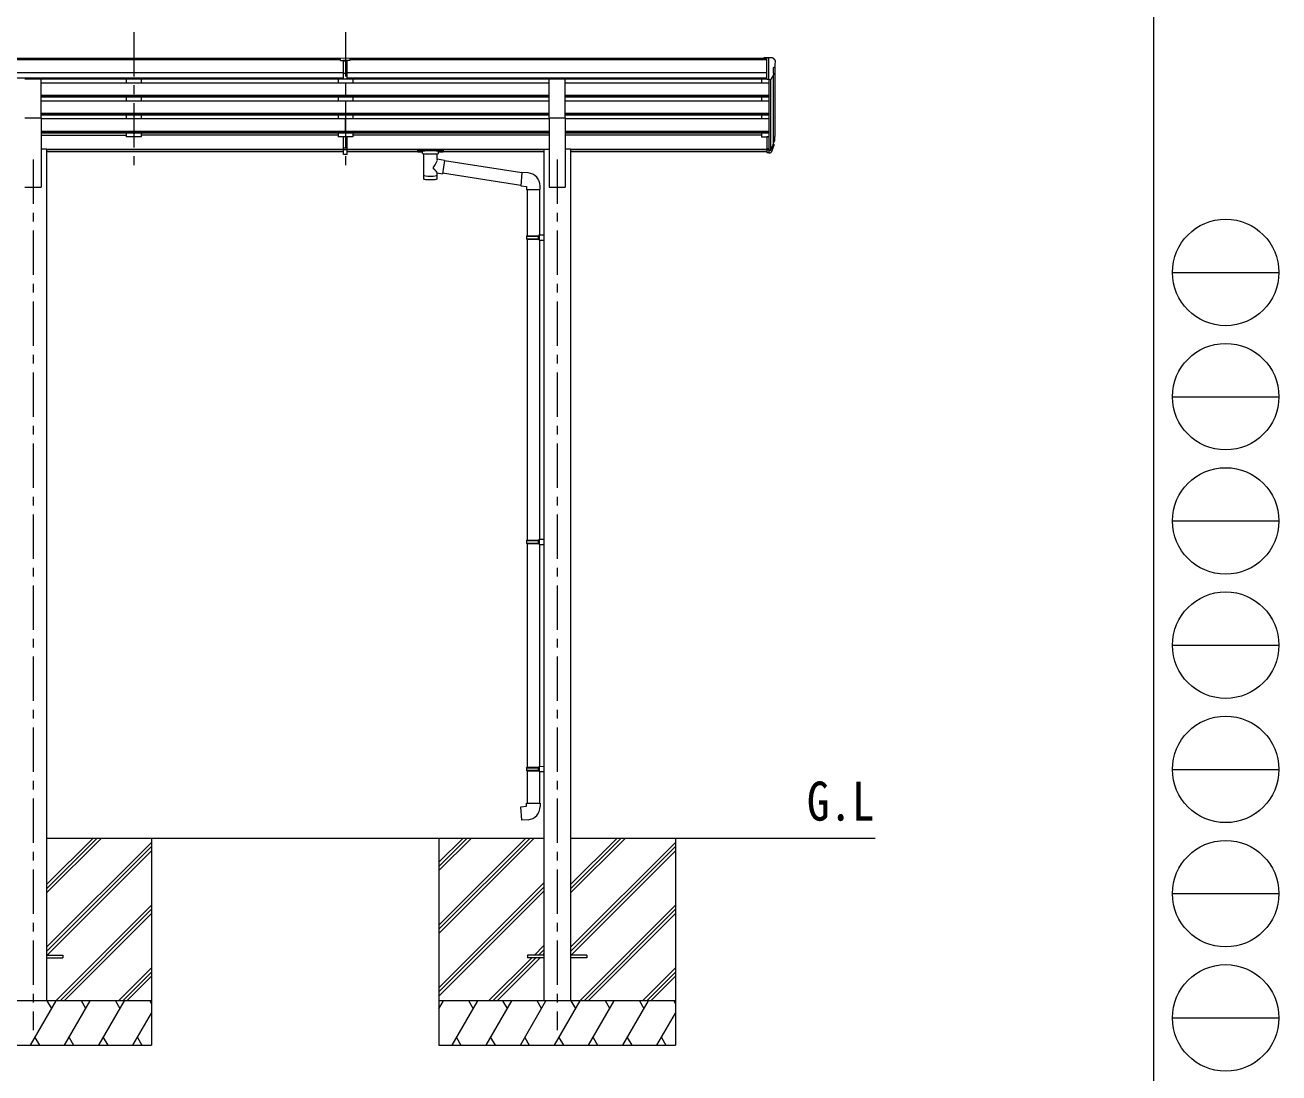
# Model space of a CAD drawing. Units: millimetres at full size, sheet at 1:30; details may follow other scales. Extents: x -8432 to 8432, y -5820 to 5820.
# Drawn here: x 4192 to 8432, y -3756 to -214 of the extents above; entities that cross this region are included whole.
import ezdxf
from ezdxf.enums import TextEntityAlignment as Align

# ---------------------------------------------------------------- set-up
doc = ezdxf.new("R2010")
doc.units = ezdxf.units.MM
doc.header["$LTSCALE"] = 30
doc.linetypes.add('CHAIN1', pattern=[8, 5, -1, 1, -1])
for name, color, linetype, lineweight in [('0-0_0', 7, 'Continuous', 9), ('0-1_本体', 5, 'CHAIN1', 9), ('0-3_ELV2', 4, 'Continuous', 9), ('0-9_OUTLINE', 7, 'Continuous', 9), ('F-0_240', 7, 'Continuous', 9)]:
    doc.layers.add(name, color=color, linetype=linetype, lineweight=lineweight)
doc.layers.add('0-7_SHAPE', color=7, linetype='Continuous')
doc.styles.add('ＭＳ ゴシック', font='')
doc.styles.get('ＭＳ ゴシック').set_extended_font_data('MS Gothic')

msp = doc.modelspace()

# ---------------------------------------------------------------- linework, layer by layer
at = {"layer": '0-0_0'}
for p, q in [((4264.42, -2961.9), (5946.02, -2961.9)), ((4264.42, -3147.53), (4450.05, -2961.9)), ((4264.42, -3133.39), (4435.91, -2961.9)), ((4264.42, -3119.25), (4421.76, -2961.9)), ((4619.22, -2961.9), (4619.22, -3661.9)), ((5591.22, -2961.9), (5591.22, -3661.9)), ((5591.22, -3256.08), (5885.4, -2961.9)), ((5591.22, -3270.22), (5899.54, -2961.9)), ((5591.22, -3284.36), (5913.68, -2961.9)), ((5591.22, -3072.23), (5701.55, -2961.9)), ((5591.22, -3058.09), (5687.41, -2961.9)), ((5591.22, -3043.95), (5673.26, -2961.9)), ((6036.42, -2961.9), (7067.22, -2961.9)), ((6036.42, -3147.53), (6222.05, -2961.9)), ((6036.42, -3133.39), (6207.91, -2961.9)), ((6036.42, -3119.25), (6193.76, -2961.9)), ((6391.22, -2961.9), (6391.22, -3661.9)), ((4264.42, -3331.38), (4619.22, -2976.58)), ((4264.42, -3345.52), (4619.22, -2990.73)), ((4266.68, -3357.4), (4619.22, -3004.87)), ((6036.42, -3331.38), (6391.22, -2976.58)), ((6036.42, -3345.52), (6391.22, -2990.73)), ((6038.68, -3357.4), (6391.22, -3004.87)), ((5591.22, -3468.21), (5946.02, -3113.41)), ((5591.22, -3482.35), (5946.02, -3127.56)), ((5591.22, -3496.5), (5946.02, -3141.7)), ((4296.03, -3511.9), (4619.22, -3188.71)), ((4310.17, -3511.9), (4619.22, -3202.86)), ((4324.31, -3511.9), (4619.22, -3217)), ((6068.03, -3511.9), (6391.22, -3188.71)), ((6082.17, -3511.9), (6391.22, -3202.86)), ((6096.31, -3511.9), (6391.22, -3217)), ((5914.16, -3357.4), (5946.02, -3325.55)), ((5928.3, -3357.4), (5946.02, -3339.69)), ((5759.66, -3511.9), (5905.16, -3366.4)), ((5773.8, -3511.9), (5919.3, -3366.4)), ((5787.94, -3511.9), (5933.44, -3366.4)), ((5942.44, -3357.4), (5946.02, -3353.83)), ((4508.16, -3511.9), (4619.22, -3400.85)), ((4522.3, -3511.9), (4619.22, -3414.99)), ((4536.44, -3511.9), (4619.22, -3429.13)), ((6280.16, -3511.9), (6391.22, -3400.85)), ((6294.3, -3511.9), (6391.22, -3414.99)), ((6308.44, -3511.9), (6391.22, -3429.13)), ((4619.22, -3511.9), (3819.22, -3511.9)), ((4210.37, -3661.9), (4296.98, -3511.9)), ((4281.98, -3537.88), (4266.97, -3511.9)), ((4325.84, -3661.9), (4412.45, -3511.9)), ((4397.45, -3537.88), (4382.45, -3511.9)), ((4441.31, -3661.9), (4527.92, -3511.9)), ((4497.92, -3511.9), (4512.92, -3537.88)), ((4613.39, -3511.9), (4619.22, -3522)), ((6391.22, -3511.9), (5591.22, -3511.9)), ((5591.22, -3539.41), (5607.1, -3511.9)), ((5635.96, -3661.9), (5722.57, -3511.9)), ((5707.57, -3537.88), (5692.57, -3511.9)), ((5751.43, -3661.9), (5838.04, -3511.9)), ((5823.03, -3537.89), (5808.03, -3511.9)), ((5866.9, -3661.9), (5953.51, -3511.9)), ((5938.51, -3537.89), (5923.5, -3511.9)), ((5982.37, -3661.9), (6068.98, -3511.9)), ((6053.98, -3537.88), (6038.97, -3511.9)), ((6097.84, -3661.9), (6184.45, -3511.9)), ((6169.45, -3537.88), (6154.45, -3511.9)), ((6213.31, -3661.9), (6299.92, -3511.9)), ((6269.92, -3511.9), (6284.92, -3537.88)), ((6385.39, -3511.9), (6391.22, -3522)), ((4556.78, -3661.9), (4619.22, -3553.77)), ((6328.78, -3661.9), (6391.22, -3553.77)), ((4225.37, -3635.92), (4240.37, -3661.9)), ((4340.84, -3635.92), (4355.84, -3661.9)), ((4456.31, -3635.92), (4471.31, -3661.9)), ((4571.78, -3635.92), (4586.78, -3661.9)), ((5650.96, -3635.92), (5665.96, -3661.9)), ((5766.43, -3635.92), (5781.43, -3661.9)), ((5881.9, -3635.92), (5896.9, -3661.9)), ((5997.37, -3635.92), (6012.37, -3661.9)), ((6112.84, -3635.92), (6127.84, -3661.9)), ((6228.31, -3635.92), (6243.31, -3661.9)), ((6343.78, -3635.92), (6358.78, -3661.9)), ((3819.22, -3661.9), (4619.22, -3661.9)), ((5591.22, -3661.9), (6391.22, -3661.9))]:
    msp.add_line(p, q, dxfattribs=at)
at = {"layer": '0-1_本体'}
for p, q in [((4559.22, -237.5), (4559.22, -715.02)), ((5275.22, -237.5), (5275.22, -715.02)), ((4219.22, -668.34), (4219.22, -3611.9)), ((5991.22, -668.34), (5991.22, -3611.9))]:
    msp.add_line(p, q, dxfattribs=at)
at = {"layer": '0-3_ELV2'}
for p, q in [((5258.72, -326.63), (269.72, -326.63)), ((5258.72, -331.84), (269.72, -331.84)), ((5258.72, -333.06), (5258.72, -325.21)), ((5258.72, -333.06), (5268.72, -333.06)), ((5275.22, -333.87), (5268.72, -333.48)), ((5268.72, -335.06), (5281.72, -335.06)), ((5281.72, -333.54), (5275.22, -333.85)), ((5281.72, -396.68), (5281.72, -331.41)), ((6700.72, -326.63), (5291.72, -326.63)), ((6700.72, -331.84), (5291.72, -331.84)), ((6700.72, -325.02), (6690.72, -325.11)), ((6690.72, -326.63), (6690.72, -325.11)), ((6700.72, -397.01), (6700.72, -325.02)), ((6719.22, -325.02), (6700.72, -325.02)), ((6707.22, -398.01), (6707.22, -325.02)), ((6719.22, -325.02), (6721.55, -325.17)), ((6722.31, -325.59), (6726.37, -331.4)), ((6729.22, -334.39), (6729.22, -335.02)), ((5268.72, -375.37), (269.72, -375.37)), ((5268.72, -376.58), (5275.22, -376.74)), ((5275.22, -376.74), (5281.72, -376.58)), ((6700.72, -375.37), (5281.72, -375.37)), ((6714.84, -396.19), (6723.84, -380.6)), ((6721.22, -359.54), (6721.22, -375.81)), ((6726.68, -356.21), (6721.37, -359.28)), ((6727.22, -355.6), (6727.22, -590.26)), ((5268.72, -393.23), (269.72, -393.23)), ((4191.72, -395.65), (4246.72, -395.65)), ((4246.72, -527.45), (4246.72, -395.65)), ((5268.72, -396.57), (4246.72, -396.57)), ((4246.72, -408.98), (5963.72, -408.98)), ((4534.22, -396.47), (4534.22, -408.98)), ((4584.22, -396.47), (4584.22, -408.88)), ((5250.22, -396.47), (5250.22, -408.98)), ((5268.72, -395.62), (5275.22, -396.02)), ((5275.22, -396.02), (5281.72, -395.62)), ((5275.22, -408.98), (5275.22, -456.67)), ((6700.72, -393.23), (5281.72, -393.23)), ((5963.72, -396.57), (5281.72, -396.57)), ((5300.22, -396.47), (5300.22, -408.88)), ((5963.72, -527.45), (5963.72, -395.65)), ((5963.72, -395.65), (6018.72, -395.65)), ((6018.72, -527.45), (6018.72, -395.65)), ((6700.72, -396.57), (6018.72, -396.57)), ((6018.72, -408.98), (6707.22, -408.98)), ((6682.22, -396.47), (6682.22, -408.98)), ((6700.72, -397.01), (6707.22, -397.01)), ((6707.22, -398.01), (6712.43, -397.69)), ((6707.22, -398.01), (6707.22, -590.63)), ((6713.22, -397.53), (6713.23, -635.4)), ((6722.25, -383.37), (6722.25, -616.97)), ((4246.72, -450.86), (5963.72, -450.86)), ((4246.72, -452.36), (5963.72, -452.36)), ((4246.72, -456.67), (5963.72, -456.67)), ((4534.22, -456.67), (4534.22, -469.53)), ((4584.22, -456.67), (4584.22, -469.53)), ((5250.22, -456.67), (5250.22, -469.53)), ((5300.22, -456.67), (5300.22, -469.53)), ((6018.72, -450.86), (6707.22, -450.86)), ((6018.72, -452.36), (6707.22, -452.36)), ((6018.72, -456.67), (6707.22, -456.67)), ((6682.22, -456.67), (6682.22, -469.53)), ((4246.72, -469.53), (5963.72, -469.53)), ((5275.22, -469.53), (5275.22, -517.22)), ((6018.72, -469.53), (6707.22, -469.53)), ((4191.72, -527.45), (4246.72, -527.45)), ((4246.72, -511.41), (5963.72, -511.41)), ((4246.72, -512.9), (5963.72, -512.9)), ((4246.72, -517.22), (5963.72, -517.22)), ((4246.72, -527.45), (4246.72, -761.9)), ((4246.72, -530.08), (5963.72, -530.08)), ((4534.22, -517.22), (4534.22, -529.98)), ((4584.22, -517.22), (4584.22, -530.08)), ((5250.22, -517.22), (5250.22, -529.98)), ((5275.22, -577.77), (5275.22, -530.08)), ((5300.22, -517.22), (5300.22, -530.08)), ((5963.72, -527.45), (5963.72, -761.9)), ((5963.72, -527.45), (6018.72, -527.45)), ((6018.72, -511.41), (6707.22, -511.41)), ((6018.72, -512.9), (6707.22, -512.9)), ((6018.72, -517.22), (6707.22, -517.22)), ((6018.72, -527.45), (6018.72, -761.9)), ((6018.72, -530.08), (6707.22, -530.08)), ((6682.22, -517.22), (6682.22, -530.08)), ((4246.72, -571.96), (5963.72, -571.96)), ((4246.72, -573.45), (5963.72, -573.45)), ((4246.72, -577.77), (5963.72, -577.77)), ((4246.72, -586.32), (4534.22, -586.32)), ((4534.22, -577.77), (4534.22, -591.26)), ((4584.22, -591.26), (4534.22, -591.26)), ((4584.22, -577.77), (4584.22, -591.26)), ((5250.22, -586.32), (4584.22, -586.32)), ((5250.22, -577.77), (5250.22, -591.26)), ((5300.22, -591.26), (5250.22, -591.26)), ((5268.72, -650.99), (5268.72, -591.26)), ((5281.72, -650.99), (5281.72, -591.26)), ((5300.22, -577.77), (5300.22, -591.26)), ((5963.72, -586.32), (5300.22, -586.32)), ((6018.72, -571.96), (6707.22, -571.96)), ((6018.72, -573.45), (6707.22, -573.45)), ((6018.72, -577.77), (6707.22, -577.77)), ((6682.22, -586.32), (6018.72, -586.32)), ((6682.22, -577.77), (6682.22, -591.26)), ((6682.22, -591.26), (6700.72, -591.26)), ((6700.72, -590.63), (6700.72, -644.66)), ((6700.72, -590.63), (6707.22, -590.63)), ((6707.22, -590.63), (6707.22, -645.4)), ((4264.42, -632.9), (4246.72, -632.9)), ((4264.42, -632.9), (4264.42, -3511.91)), ((4264.42, -633.33), (5268.72, -633.33)), ((4264.42, -634.73), (5268.72, -634.73)), ((5268.72, -628.74), (5281.72, -628.74)), ((5268.72, -634.14), (5281.72, -634.14)), ((5281.72, -633.33), (5946.02, -633.33)), ((5281.72, -634.73), (5946.02, -634.73)), ((5946.02, -632.9), (5946.02, -3511.9)), ((5946.02, -632.9), (5963.72, -632.9)), ((6036.42, -632.9), (6018.72, -632.9)), ((6036.42, -632.9), (6036.42, -3511.9)), ((6036.42, -633.33), (6700.72, -633.33)), ((6036.42, -634.73), (6700.72, -634.73)), ((6700.72, -630.76), (6707.22, -630.76)), ((6700.72, -635.64), (6707.22, -635.64)), ((6707.22, -635.66), (6712.35, -635.66)), ((6713.65, -634.98), (6721.41, -619.58)), ((6722.85, -619.93), (6714.66, -636.11)), ((6723.47, -620.5), (6714.66, -644.04)), ((6725.52, -603.44), (6722.25, -610.5)), ((6726.12, -604.82), (6722.25, -612.77)), ((6723.81, -616.09), (6723.47, -620.5)), ((5268.72, -642.42), (4264.42, -642.42)), ((5268.72, -649.92), (5275.22, -650.32)), ((5275.22, -650.32), (5281.72, -649.92)), ((5535.72, -642.42), (5281.72, -642.42)), ((5946.02, -642.42), (5589.72, -642.42)), ((6700.72, -642.42), (6036.42, -642.42)), ((6700.72, -644.66), (6707.22, -644.66)), ((6707.22, -637.47), (6712.06, -637.47)), ((6707.22, -645.4), (6712.06, -645.4)), ((4191.72, -761.9), (4246.72, -761.9)), ((5963.72, -761.9), (6018.72, -761.9)), ((4264.42, -3357.4), (4319.22, -3357.4)), ((4264.42, -3366.4), (4319.22, -3366.4)), ((4319.22, -3357.4), (4319.22, -3366.4)), ((5891.22, -3357.4), (5891.22, -3366.4)), ((5946.02, -3357.4), (5891.22, -3357.4)), ((5946.02, -3366.4), (5891.22, -3366.4)), ((6091.22, -3357.4), (6036.42, -3357.4)), ((6091.22, -3366.4), (6036.42, -3366.4)), ((6091.22, -3357.4), (6091.22, -3366.4))]:
    msp.add_line(p, q, dxfattribs=at)
for points in [[(5258.72, -325.21), (5276.72, -325.06), (5291.72, -325.19)], [(5281.72, -396.68), (5275.22, -397.08), (5268.72, -396.68), (5268.72, -331.34)], [(5281.72, -333.01), (5291.72, -332.93), (5291.72, -325.19)], [(5281.72, -377.68), (5278.46, -377.76), (5275.22, -377.84), (5271.97, -377.76), (5268.72, -377.68)], [(5281.72, -650.99), (5275.22, -651.38), (5268.72, -650.99)]]:
    msp.add_lwpolyline(points, dxfattribs=at)
for centre, radius, start, end in [((6721.49, -326.16), 1, 35, 86.5), ((6726.22, -334.39), 3, 0, 87), ((6527.22, -335.02), 202, 355.05096, 0), ((6721.52, -359.54), 0.3, 120, 180), ((6721.52, -375.81), 0.3, 180, 265.2833), ((6721.25, -379.1), 3, 330, 85.2833), ((6722.31, -351.84), 6.18, 315.00103, 354.2965), ((6712.24, -394.69), 3, 273.5, 330), ((6696.63, -593.94), 30.41, 341.80266, 352.8448), ((6698.03, -595.7), 29.53, 342.01856, 353.49194)]:
    msp.add_arc(centre, radius, start, end, dxfattribs=at)
for centre, major_axis, ratio, start_param, end_param in [((5299.79, -335.37), (24.57, -1.51), 0.121868, 3.1422238, 3.1491027), ((6639.36, -589.46), (-87.93, 4.42), 0.541684, 3.060334, 3.2172517), ((6638.57, -596.13), (89.06, 1.43), 0.57596, 6.1985533, 6.3701348), ((6712.35, -634.3), (1.5, 0), 0.90356, 4.712389, 5.7595865), ((6637.3, -596.04), (88.05, 0), 0.90356, 5.9828017, 6.0168888), ((6722.51, -616.09), (-1.3, 0), 0.90356, 2.9359903, 4.9130961), ((6636.59, -599.9), (89.07, 0), 0.90356, 6.0316505, 6.077583), ((6712.06, -634.76), (3, 0), 0.90356, 4.712389, 5.7595865), ((6712.06, -642.69), (-3, 0), 0.90356, 1.5707963, 2.6179939)]:
    msp.add_ellipse(centre, major_axis=major_axis, ratio=ratio, start_param=start_param, end_param=end_param, dxfattribs=at)
at = {"layer": '0-9_OUTLINE'}
for p, q in [((5519.22, -635.5), (5519.22, -641.26)), ((5521.22, -634.84), (5604.22, -634.84)), ((5606.22, -635.5), (5606.22, -641.26)), ((5521.22, -637.02), (5604.22, -637.02)), ((5521.22, -641.93), (5535.72, -641.93)), ((5535.72, -647.57), (5535.72, -641.02)), ((5539.82, -648.49), (5539.8, -733.93)), ((5610.84, -671.14), (5585.61, -667.23)), ((5585.62, -667.24), (5585.62, -648.49)), ((5589.72, -647.57), (5589.72, -641.02)), ((5589.72, -641.93), (5604.22, -641.93)), ((5610.84, -671.14), (5603.81, -716.4)), ((5871.83, -713.69), (5610.52, -673.16)), ((5585.63, -733.93), (5585.61, -713.26)), ((5585.61, -713.58), (5603.81, -716.4)), ((5868.16, -755.63), (5604.08, -714.66)), ((5892.83, -713.65), (5871.99, -711.83)), ((5933.91, -769.4), (5933.91, -758.48)), ((5887.91, -769.4), (5933.91, -769.4)), ((5890.02, -769.4), (5890.02, -925.97)), ((5932.02, -769.4), (5932.02, -923.41)), ((5888.02, -927.97), (5889.02, -925.97)), ((5888.02, -927.97), (5932.02, -927.97)), ((5888.02, -927.97), (5888.02, -935.97)), ((5889.02, -925.97), (5932.02, -925.97)), ((5927.54, -927.97), (5927.11, -925.97)), ((5930.02, -923.47), (5946.02, -923)), ((5930.02, -925.47), (5930.02, -923.47)), ((5930.02, -925.47), (5932.02, -925.47)), ((5946.02, -923), (5946.02, -940.94)), ((5888.02, -935.97), (5932.02, -935.97)), ((5888.02, -935.97), (5889.02, -937.97)), ((5889.02, -937.97), (5932.02, -937.97)), ((5890.02, -937.97), (5890.02, -1954.66)), ((5930.02, -940.47), (5930.02, -938.47)), ((5930.02, -940.47), (5946.02, -940.94)), ((5932.02, -940.53), (5932.02, -1952.1)), ((5888.02, -1956.66), (5889.02, -1954.66)), ((5888.02, -1956.66), (5932.02, -1956.66)), ((5888.02, -1956.66), (5888.02, -1964.66)), ((5888.02, -1964.66), (5932.02, -1964.66)), ((5888.02, -1964.66), (5889.02, -1966.66)), ((5889.02, -1954.66), (5932.02, -1954.66)), ((5889.02, -1966.66), (5932.02, -1966.66)), ((5890.02, -1966.66), (5890.02, -2722.35)), ((5927.54, -1956.66), (5927.11, -1954.66)), ((5930.02, -1952.16), (5946.02, -1951.69)), ((5930.02, -1954.16), (5930.02, -1952.16)), ((5930.02, -1954.16), (5932.02, -1954.16)), ((5930.02, -1969.16), (5930.02, -1967.16)), ((5930.02, -1969.16), (5946.02, -1969.63)), ((5932.02, -1969.22), (5932.02, -2719.79)), ((5946.02, -1951.69), (5946.02, -1969.63)), ((5888.02, -2724.35), (5889.02, -2722.35)), ((5888.02, -2724.35), (5932.02, -2724.35)), ((5888.02, -2724.35), (5888.02, -2732.35)), ((5888.02, -2732.35), (5932.02, -2732.35)), ((5888.02, -2732.35), (5889.02, -2734.35)), ((5889.02, -2722.35), (5932.02, -2722.35)), ((5889.02, -2734.35), (5932.02, -2734.35)), ((5890.02, -2734.35), (5890.02, -2844.35)), ((5927.54, -2724.35), (5927.11, -2722.35)), ((5930.02, -2719.85), (5946.02, -2719.38)), ((5930.02, -2721.85), (5930.02, -2719.85)), ((5930.02, -2721.85), (5932.02, -2721.85)), ((5930.02, -2736.85), (5930.02, -2734.85)), ((5930.02, -2736.85), (5946.02, -2737.32)), ((5932.02, -2736.91), (5932.02, -2844.35)), ((5946.02, -2719.38), (5946.02, -2737.32)), ((5888.02, -2844.35), (5934.02, -2844.35)), ((5888.02, -2854.35), (5888.02, -2844.35)), ((5934.02, -2844.35), (5934.02, -2855.26))]:
    msp.add_line(p, q, dxfattribs=at)
for points in [[(5519.22, -635.5), (5519.26, -635.31), (5519.34, -635.17), (5519.44, -635.08), (5519.54, -635.02), (5519.66, -634.97), (5519.95, -634.91), (5520.44, -634.86), (5520.98, -634.84), (5521.22, -634.84)], [(5604.22, -634.84), (5604.57, -634.84), (5605.1, -634.87), (5605.55, -634.92), (5605.85, -635), (5606.02, -635.1), (5606.14, -635.24), (5606.21, -635.42), (5606.22, -635.5)], [(5519.22, -641.26), (5519.26, -641.46), (5519.34, -641.6), (5519.44, -641.69), (5519.54, -641.75), (5519.66, -641.8), (5519.95, -641.86), (5520.44, -641.9), (5520.98, -641.92), (5521.22, -641.93)], [(5604.22, -641.93), (5604.57, -641.92), (5605.1, -641.9), (5605.55, -641.85), (5605.85, -641.77), (5606.02, -641.67), (5606.14, -641.53), (5606.21, -641.35), (5606.22, -641.26)], [(5871.99, -711.83), (5867.98, -757.66), (5887.91, -759.4), (5887.91, -769.4)], [(5927.54, -927.97), (5927.54, -935.97), (5927.11, -937.97)], [(5930.02, -938.47), (5932.02, -938.47), (5932.02, -925.47)], [(5927.54, -1956.66), (5927.54, -1964.66), (5927.11, -1966.66)], [(5930.02, -1967.16), (5932.02, -1967.16), (5932.02, -1954.16)], [(5927.54, -2724.35), (5927.54, -2732.35), (5927.11, -2734.35)], [(5930.02, -2734.85), (5932.02, -2734.85), (5932.02, -2721.85)], [(5892.94, -2900.09), (5872.1, -2901.91), (5868.09, -2856.09), (5888.02, -2854.35)]]:
    msp.add_lwpolyline(points, dxfattribs=at)
for centre, start, end in [((5888.91, -758.48), 0, 85), ((5889.02, -2855.26), 275, 0)]:
    msp.add_arc(centre, 45, start, end, dxfattribs=at)
for centre, major_axis, ratio, start_param, end_param in [((5521.22, -637.24), (2, 0), 0.109601, 3.1415927, 4.712389), ((5562.72, -647.49), (27.06, 0), 0.069685, 3.1415927, 6.2831853), ((5562.72, -641.02), (27, 0), 0.070066, 6.2831853, 9.424778), ((5562.71, -693.77), (-22.81, -26.62), 0.234429, 1.6855472, 3.1268519), ((5573.72, -645.01), (16, 0), 0.361356, 6.2636979, 6.2831853), ((5604.22, -637.24), (2, 0), 0.109601, 4.712389, 6.2831853), ((5565.27, -691.12), (20.32, -22.25), 0.045535, 0.0389954, 1.3075346), ((5562.72, -733.93), (22.92, 0), 0.101955, 3.1415499, 6.2833984), ((5562.72, -721.49), (22.91, 0), 0.122865, 3.1415927, 6.2831853)]:
    msp.add_ellipse(centre, major_axis=major_axis, ratio=ratio, start_param=start_param, end_param=end_param, dxfattribs=at)
at = {"layer": 'F-0_240', "color": 5}
msp.add_line((8007.94, 5820), (8007.94, -5820), dxfattribs=at)
at = {"layer": 'F-0_240', "color": 4}
for p, q in [((8072.06, -1050), (8432.06, -1050)), ((8072.06, -1470), (8432.06, -1470)), ((8072.06, -1890), (8432.06, -1890)), ((8072.06, -2310), (8432.06, -2310)), ((8072.06, -2730), (8432.06, -2730)), ((8072.06, -3150), (8432.06, -3150)), ((8072.06, -3570), (8432.06, -3570))]:
    msp.add_line(p, q, dxfattribs=at)
for centre in [(8252.05, -1050), (8252.05, -1470), (8252.05, -1890), (8252.05, -2310), (8252.05, -2730), (8252.05, -3150), (8252.05, -3570)]:
    msp.add_circle(centre, 180, dxfattribs=at)

# ---------------------------------------------------------------- texts
at = {"layer": '0-7_SHAPE', "style": 'ＭＳ ゴシック', "width": 0.85}
msp.add_text('G.L', height=132, dxfattribs=at).set_placement((6835.6, -2942.72), align=Align.BOTTOM_LEFT)

doc.saveas('drawing.dxf')
